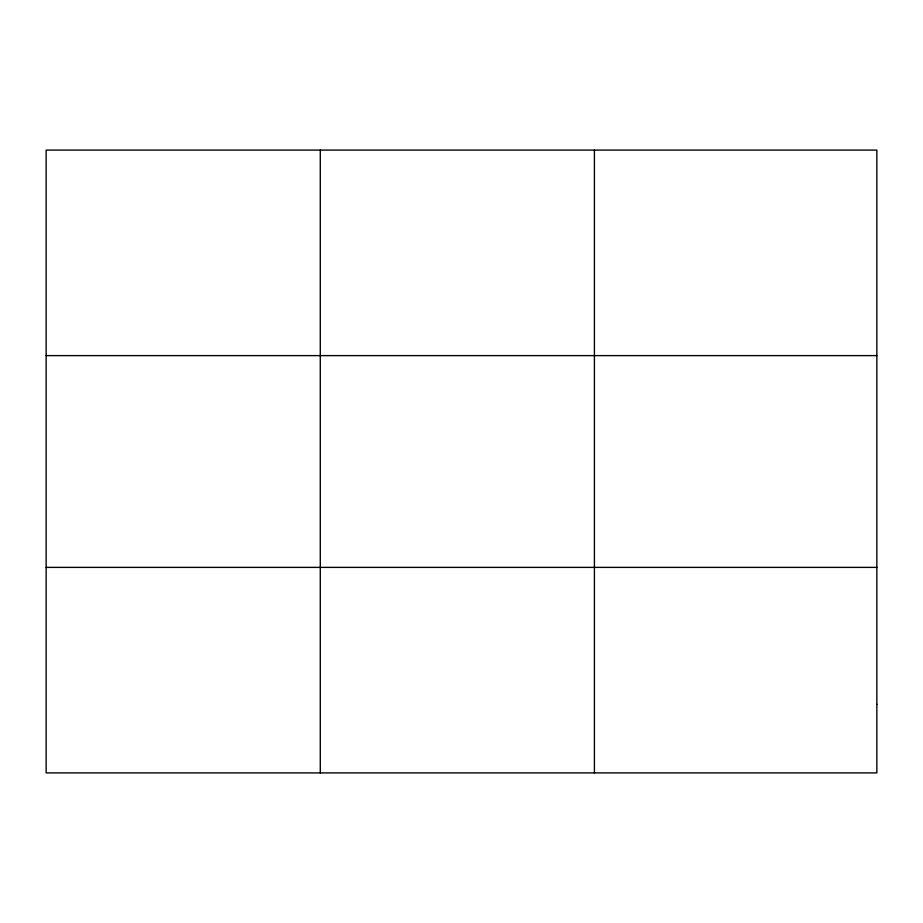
<?xml version="1.0" encoding="UTF-8"?>
<svg xmlns="http://www.w3.org/2000/svg" width="923" height="923" viewBox="0 0 923 923"><rect width="100%" height="100%" fill="white"/><g stroke="black" fill="none" stroke-linecap="round" stroke-linejoin="round"><path stroke-width="1.38" d="M320.281 772.909L320.281 150.091M594.412 772.909L594.412 150.091M46.15 355.62L876.85 355.62M46.15 567.38L876.85 567.38M876.85 704.399L876.85 772.909L46.15 772.909L46.15 150.091L876.85 150.091L876.85 704.399"/></g></svg>
